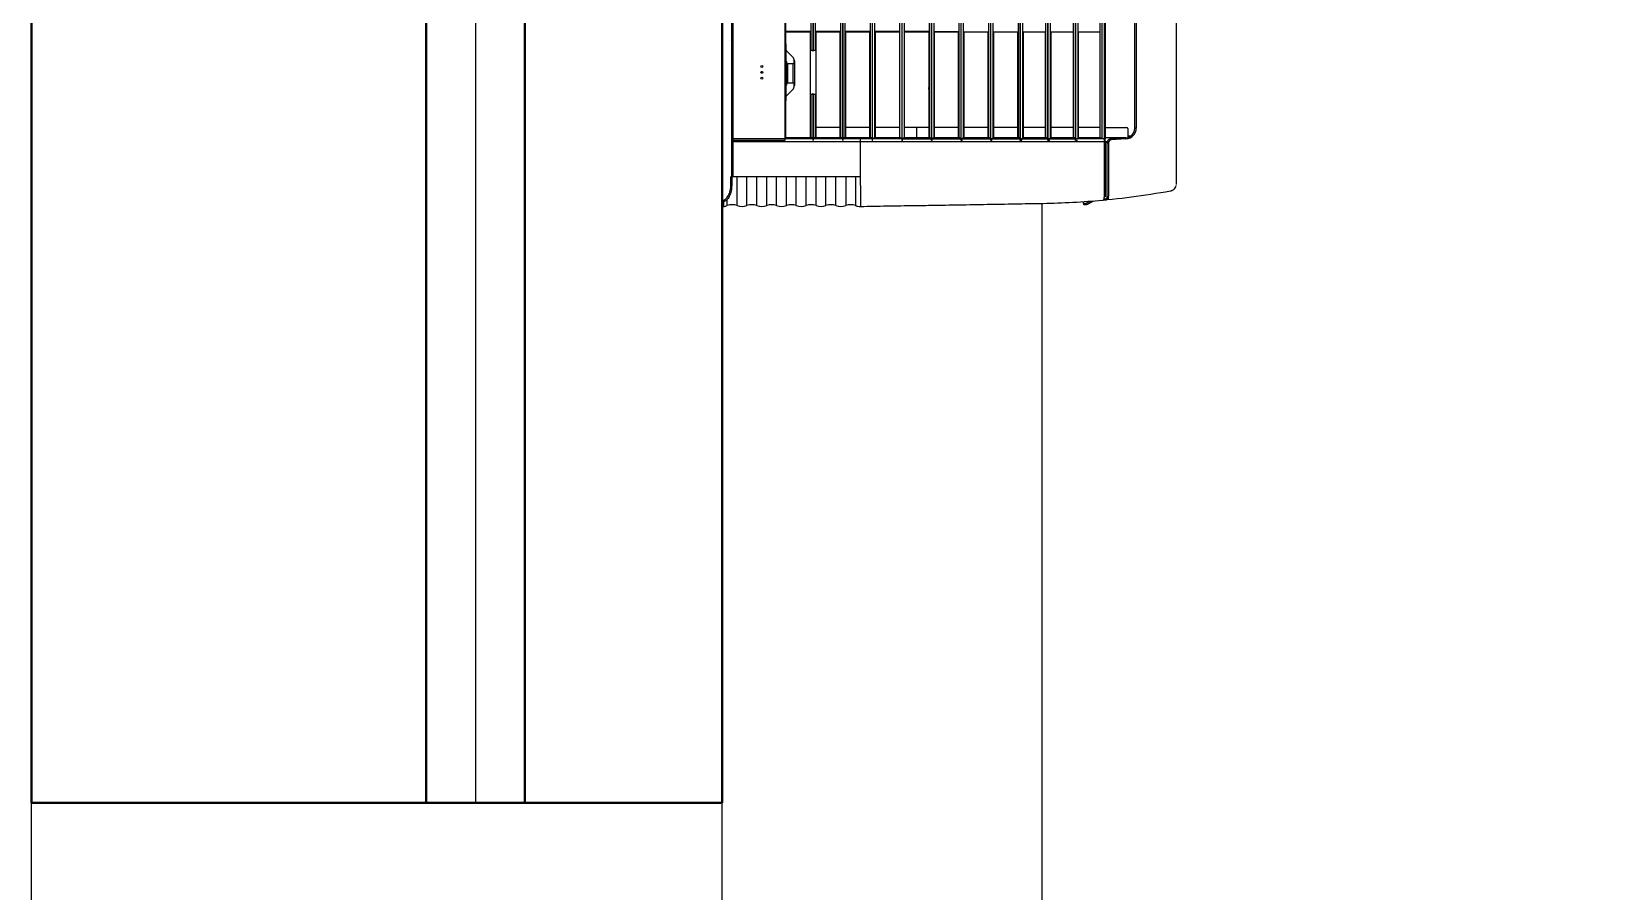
# Model space of a CAD drawing. Header units: centimetres. Extents: x 31 to 22766, y 238 to 3306.
# Drawn here: x 1227 to 1307, y 1897.5 to 1941.1 of the extents above; entities that cross this region are included whole.
import ezdxf
from ezdxf.xclip import XClip

# ---------------------------------------------------------------- set-up
doc = ezdxf.new("R2010")
doc.units = ezdxf.units.CM
doc.header["$XCLIPFRAME"] = 0
doc.linetypes.add('HIDDEN', pattern=[0.375, 0.25, -0.125])
doc.layers.add('00_BORDA_DUVAR', color=8, linetype='Continuous', lineweight=40)
doc.layers.add('00_BORDA_SIVA', color=5, linetype='Continuous', lineweight=25)
doc.layers.add('M-VRF-BORU', color=3, linetype='Continuous')
doc.layers.add('NBL_DO_03_Mineral Yünü', color=8, linetype='149-AD-DD-00-M-A-02-01_LAYOUT$0$BATTING')
doc.linetypes.add('149-AD-DD-00-M-A-02-01_LAYOUT$0$BATTING', pattern='A,0.0001,-0.1,[134,ltypeshp.shx,S=0.1,R=0,X=-0.1,Y=0],-0.2,[134,ltypeshp.shx,S=0.1,R=180,X=0.1,Y=0],-0.1', length=0.4001)

# ---------------------------------------------------------------- blocks, each defined once
blk = doc.blocks.new('DUVAR PLANI')
at = {"layer": '00_BORDA_DUVAR'}
for points in [[(35540.638, 6422.619), (35505.638, 6422.619), (35505.638, 6762.923)], [(35540.638, 6762.619), (35540.638, 6592.619), (35585.638, 6592.619), (35585.638, 6582.619), (35540.638, 6582.619), (35540.638, 6422.619)]]:
    blk.add_lwpolyline(points, dxfattribs=at)
at = {"layer": '00_BORDA_DUVAR', "lineweight": 40}
for points in [[(35525.638, 6762.619), (35525.638, 6422.619)], [(35530.638, 6762.619), (35530.638, 6422.619)]]:
    blk.add_lwpolyline(points, dxfattribs=at)
at = {"layer": '00_BORDA_SIVA', "color": 251, "linetype": 'HIDDEN', "ltscale": 50}
for points in [[(35505.638, 6322.619), (35505.638, 6422.619)], [(35540.638, 6322.619), (35540.638, 6422.619)]]:
    blk.add_lwpolyline(points, dxfattribs=at)
at = {"layer": 'NBL_DO_03_Mineral Yünü', "ltscale": 5}
blk.add_line((35528.138, 6762.619), (35528.138, 6422.619), dxfattribs=at)
blk = doc.blocks.new('fxaq 2.8 kw iç ünite')
at = {"color": 7, "linetype": 'Continuous', "true_color": 0xffffff}
for p, q in [((11465.431, 4110.607), (11465.172, 4110.607)), ((11465.216, 4110.411), (11465.525, 4110.411)), ((11465.222, 4110.661), (11465.648, 4110.661)), ((11465.441, 4110.549), (11465.431, 4110.607)), ((11465.481, 4110.661), (11465.48, 4110.661)), ((11465.48, 4110.661), (11465.491, 4110.6)), ((11465.491, 4110.6), (11465.495, 4110.586)), ((11465.495, 4110.586), (11465.499, 4110.572)), ((11465.499, 4110.572), (11465.505, 4110.559)), ((11465.505, 4110.559), (11465.511, 4110.547)), ((11465.511, 4110.547), (11465.518, 4110.534)), ((11465.518, 4110.534), (11465.526, 4110.522)), ((11465.573, 4110.373), (11465.525, 4110.411)), ((11465.526, 4110.522), (11465.535, 4110.51)), ((11465.535, 4110.51), (11465.545, 4110.498)), ((11465.545, 4110.498), (11465.556, 4110.485)), ((11465.556, 4110.485), (11465.569, 4110.472)), ((11465.569, 4110.472), (11465.615, 4110.432)), ((11465.615, 4110.432), (11465.664, 4110.395)), ((11465.649, 4110.661), (11465.649, 4110.661)), ((11465.649, 4110.66), (11465.649, 4110.661)), ((11465.649, 4110.661), (11465.729, 4110.661)), ((11465.729, 4110.661), (11465.649, 4110.661)), ((11465.651, 4110.661), (11465.729, 4110.661)), ((11534.17, 4110.661), (11465.73, 4110.661)), ((11465.216, 4109.911), (11466.67, 4109.911)), ((11465.626, 4110.338), (11465.573, 4110.373)), ((11465.682, 4110.306), (11465.626, 4110.338)), ((11465.664, 4110.395), (11465.717, 4110.361)), ((11465.744, 4110.278), (11465.682, 4110.306)), ((11465.717, 4110.361), (11465.775, 4110.331)), ((11465.81, 4110.253), (11465.744, 4110.278)), ((11465.775, 4110.331), (11465.837, 4110.303)), ((11465.883, 4110.231), (11465.81, 4110.253)), ((11465.837, 4110.303), (11465.904, 4110.28)), ((11465.961, 4110.212), (11465.883, 4110.231)), ((11465.904, 4110.28), (11465.978, 4110.26)), ((11466.046, 4110.198), (11465.961, 4110.212)), ((11465.978, 4110.26), (11466.057, 4110.244)), ((11466.136, 4110.189), (11466.046, 4110.198)), ((11466.057, 4110.244), (11466.141, 4110.234)), ((11466.232, 4110.185), (11466.136, 4110.189)), ((11466.141, 4110.234), (11466.232, 4110.23)), ((11466.232, 4110.23), (11466.67, 4110.23)), ((11466.232, 4110.23), (11466.232, 4110.185)), ((11466.67, 4110.185), (11466.232, 4110.185)), ((11466.67, 4103.661), (11466.67, 4110.23)), ((11466.67, 4110.176), (11543.17, 4110.176)), ((11543.17, 4110.133), (11466.67, 4110.133)), ((11468.445, 4091.157), (11468.445, 4110.176)), ((11468.52, 4107.49), (11468.52, 4110.133)), ((11468.62, 4110.176), (11468.62, 4091.261)), ((11473.577, 4110.294), (11473.579, 4110.294)), ((11465.216, 4109.411), (11466.67, 4109.411)), ((11465.216, 4108.911), (11466.67, 4108.911)), ((11465.216, 4108.411), (11466.67, 4108.411)), ((11465.216, 4107.911), (11466.67, 4107.911)), ((11465.216, 4107.411), (11466.67, 4107.411)), ((11531.12, 4107.49), (11468.52, 4107.49)), ((11468.645, 4106.066), (11468.645, 4107.49)), ((11530.995, 4107.46), (11468.645, 4107.46)), ((11470.52, 4107.449), (11470.52, 4107.428)), ((11473.42, 4107.449), (11470.52, 4107.449)), ((11470.758, 4107.423), (11471.082, 4107.099)), ((11471.32, 4107.449), (11471.32, 4107.411)), ((11472.52, 4107.411), (11471.32, 4107.411)), ((11471.42, 4107.014), (11471.42, 4107.411)), ((11472.42, 4107.361), (11471.42, 4107.361)), ((11472.42, 4107.411), (11472.42, 4107.014)), ((11472.52, 4107.449), (11472.52, 4107.411)), ((11472.758, 4107.099), (11473.082, 4107.423)), ((11474.036, 4107.444), (11474.02, 4107.428)), ((11474.02, 4107.428), (11474.02, 4106.195)), ((11474.036, 4106.179), (11474.036, 4107.444)), ((11465.216, 4106.911), (11466.67, 4106.911)), ((11465.216, 4106.411), (11466.67, 4106.411)), ((11471.256, 4107.014), (11471.42, 4107.014)), ((11472.546, 4107.011), (11471.295, 4107.011)), ((11471.42, 4107.074), (11472.42, 4107.074)), ((11472.42, 4107.014), (11472.585, 4107.014)), ((11465.216, 4105.911), (11466.67, 4105.911)), ((11468.52, 4106.066), (11470.853, 4106.066)), ((11468.52, 4106.056), (11468.52, 4106.066)), ((11470.854, 4106.056), (11468.52, 4106.056)), ((11468.645, 4106.195), (11474.02, 4106.195)), ((11468.645, 4106.166), (11470.853, 4106.166)), ((11468.645, 4104.561), (11468.645, 4106.056)), ((11470.854, 4105.956), (11468.645, 4105.956)), ((11474.02, 4105.928), (11468.645, 4105.928)), ((11469.17, 4104.69), (11469.17, 4105.928)), ((11470.853, 4106.066), (11470.853, 4106.166)), ((11470.853, 4106.066), (11470.902, 4106.071)), ((11470.854, 4106.056), (11470.853, 4106.066)), ((11470.854, 4106.056), (11470.903, 4106.061)), ((11470.854, 4105.956), (11470.854, 4106.056)), ((11470.902, 4106.071), (11470.903, 4106.061)), ((11473.038, 4106.061), (11473.039, 4106.071)), ((11473.038, 4106.061), (11473.086, 4106.056)), ((11473.039, 4106.071), (11473.087, 4106.066)), ((11473.087, 4106.066), (11473.086, 4106.056)), ((11473.086, 4106.056), (11501.754, 4106.056)), ((11473.086, 4106.056), (11473.086, 4105.956)), ((11501.754, 4105.956), (11473.086, 4105.956)), ((11473.087, 4106.166), (11501.753, 4106.166)), ((11473.087, 4106.166), (11473.087, 4106.066)), ((11501.753, 4106.066), (11473.087, 4106.066)), ((11474.02, 4106.195), (11474.036, 4106.179)), ((11474.036, 4105.944), (11474.02, 4105.928)), ((11474.02, 4105.928), (11474.02, 4104.69)), ((11474.036, 4104.674), (11474.036, 4105.944)), ((11465.216, 4105.411), (11466.67, 4105.411)), ((11465.216, 4104.911), (11466.67, 4104.911)), ((11466.67, 4104.411), (11465.216, 4104.411)), ((11468.52, 4104.551), (11468.52, 4104.561)), ((11468.52, 4104.561), (11531.12, 4104.561)), ((11531.12, 4104.551), (11468.52, 4104.551)), ((11468.645, 4104.69), (11474.02, 4104.69)), ((11468.645, 4104.661), (11530.995, 4104.661)), ((11468.645, 4103.061), (11468.645, 4104.551)), ((11530.995, 4104.451), (11468.645, 4104.451)), ((11474.02, 4104.422), (11468.645, 4104.422)), ((11469.17, 4103.191), (11469.17, 4104.422)), ((11474.02, 4104.69), (11474.036, 4104.674)), ((11474.036, 4104.438), (11474.02, 4104.422)), ((11474.02, 4104.422), (11474.02, 4103.191)), ((11474.036, 4103.175), (11474.036, 4104.438)), ((11466.232, 4103.661), (11465.17, 4103.661)), ((11465.174, 4103.661), (11465.178, 4103.492)), ((11465.178, 4103.492), (11465.181, 4103.33)), ((11465.181, 4103.33), (11465.184, 4103.17)), ((11466.67, 4103.911), (11465.216, 4103.911)), ((11466.232, 4103.661), (11468.645, 4103.661)), ((11465.184, 4103.17), (11465.187, 4103.009)), ((11465.187, 4103.009), (11465.19, 4102.841)), ((11465.19, 4102.841), (11465.193, 4102.668)), ((11465.193, 4102.668), (11465.197, 4102.491)), ((11465.197, 4102.491), (11465.2, 4102.314)), ((11531.12, 4103.061), (11468.52, 4103.061)), ((11468.52, 4103.043), (11468.52, 4103.061)), ((11468.645, 4103.061), (11468.52, 4103.061)), ((11468.52, 4103.051), (11531.12, 4103.051)), ((11468.625, 4103.004), (11468.62, 4103.013)), ((11468.63, 4102.996), (11468.625, 4103.004)), ((11468.635, 4102.989), (11468.63, 4102.996)), ((11468.639, 4102.982), (11468.635, 4102.989)), ((11468.642, 4102.975), (11468.639, 4102.982)), ((11468.644, 4102.969), (11468.642, 4102.975)), ((11468.645, 4102.964), (11468.644, 4102.969)), ((11468.645, 4103.191), (11474.02, 4103.191)), ((11468.645, 4103.161), (11530.995, 4103.161)), ((11468.645, 4101.646), (11468.645, 4102.964)), ((11530.995, 4102.951), (11468.645, 4102.951)), ((11474.02, 4102.922), (11468.645, 4102.922)), ((11469.17, 4101.689), (11469.17, 4102.922)), ((11474.02, 4103.191), (11474.036, 4103.175)), ((11474.036, 4102.938), (11474.02, 4102.922)), ((11474.02, 4102.922), (11474.02, 4101.689)), ((11474.036, 4101.673), (11474.036, 4102.938)), ((11465.2, 4102.314), (11465.203, 4102.138)), ((11465.203, 4102.138), (11465.206, 4101.962)), ((11465.206, 4101.962), (11465.209, 4101.788)), ((11465.209, 4101.788), (11465.211, 4101.614)), ((11465.211, 4101.614), (11465.214, 4101.44)), ((11468.597, 4102.264), (11468.62, 4102.264)), ((11468.624, 4101.6), (11468.627, 4101.607)), ((11468.627, 4101.607), (11468.63, 4101.613)), ((11468.63, 4101.613), (11468.633, 4101.618)), ((11468.633, 4101.618), (11468.636, 4101.623)), ((11468.636, 4101.623), (11468.639, 4101.628)), ((11468.639, 4101.628), (11468.641, 4101.633)), ((11468.641, 4101.633), (11468.643, 4101.637)), ((11468.643, 4101.637), (11468.645, 4101.641)), ((11474.02, 4101.689), (11468.645, 4101.689)), ((11468.645, 4101.661), (11530.995, 4101.661)), ((11468.645, 4101.641), (11468.645, 4101.646)), ((11474.036, 4101.673), (11474.02, 4101.689)), ((11465.214, 4101.44), (11465.217, 4101.27)), ((11465.217, 4101.27), (11465.219, 4101.105)), ((11465.219, 4101.105), (11465.222, 4100.945)), ((11465.222, 4100.945), (11465.224, 4100.791)), ((11468.52, 4101.536), (11468.52, 4101.561)), ((11468.52, 4101.551), (11531.12, 4101.551)), ((11468.52, 4101.536), (11468.595, 4101.536)), ((11468.601, 4101.533), (11468.595, 4101.536)), ((11468.595, 4101.536), (11468.595, 4100.061)), ((11468.606, 4101.528), (11468.601, 4101.533)), ((11468.611, 4101.523), (11468.606, 4101.528)), ((11468.615, 4101.518), (11468.611, 4101.523)), ((11468.618, 4101.512), (11468.615, 4101.518)), ((11468.622, 4101.507), (11468.618, 4101.512)), ((11531.02, 4101.561), (11468.62, 4101.561)), ((11468.621, 4101.593), (11468.624, 4101.6)), ((11468.626, 4101.502), (11468.622, 4101.507)), ((11468.629, 4101.496), (11468.626, 4101.502)), ((11468.632, 4101.491), (11468.629, 4101.496)), ((11468.635, 4101.486), (11468.632, 4101.491)), ((11468.638, 4101.482), (11468.635, 4101.486)), ((11468.64, 4101.477), (11468.638, 4101.482)), ((11468.642, 4101.473), (11468.64, 4101.477)), ((11468.644, 4101.469), (11468.642, 4101.473)), ((11468.645, 4101.466), (11468.644, 4101.469)), ((11468.645, 4101.462), (11468.645, 4101.466)), ((11468.645, 4100.143), (11468.645, 4101.462)), ((11530.995, 4101.451), (11468.645, 4101.451)), ((11468.645, 4101.423), (11474.02, 4101.423)), ((11469.17, 4100.825), (11468.645, 4100.825)), ((11469.17, 4100.187), (11469.17, 4101.423)), ((11474.02, 4101.423), (11474.036, 4101.439)), ((11474.02, 4101.423), (11474.02, 4100.187)), ((11474.036, 4100.825), (11474.036, 4101.439)), ((11474.036, 4100.171), (11474.036, 4100.811)), ((11465.224, 4100.791), (11465.226, 4100.641)), ((11465.226, 4100.641), (11465.228, 4100.494)), ((11465.228, 4100.494), (11465.23, 4100.351)), ((11465.23, 4100.351), (11465.232, 4100.209)), ((11465.232, 4100.209), (11465.235, 4100.067)), ((11465.235, 4100.067), (11465.237, 4099.926)), ((11468.52, 4100.061), (11531.12, 4100.061)), ((11468.52, 4100.023), (11468.52, 4100.061)), ((11468.52, 4100.051), (11531.12, 4100.051)), ((11468.52, 4100.023), (11468.595, 4100.023)), ((11468.595, 4100.061), (11468.601, 4100.065)), ((11468.595, 4100.023), (11468.595, 4098.561)), ((11468.602, 4100.02), (11468.595, 4100.023)), ((11468.601, 4100.065), (11468.606, 4100.07)), ((11468.607, 4100.017), (11468.602, 4100.02)), ((11468.606, 4100.07), (11468.61, 4100.075)), ((11468.611, 4100.012), (11468.607, 4100.017)), ((11468.61, 4100.075), (11468.615, 4100.08)), ((11468.615, 4100.008), (11468.611, 4100.012)), ((11468.615, 4100.08), (11468.618, 4100.086)), ((11468.619, 4100.003), (11468.615, 4100.008)), ((11468.618, 4100.086), (11468.622, 4100.091)), ((11468.622, 4100.091), (11468.626, 4100.097)), ((11468.626, 4100.097), (11468.629, 4100.103)), ((11468.629, 4100.103), (11468.632, 4100.108)), ((11468.632, 4100.108), (11468.635, 4100.114)), ((11468.635, 4100.114), (11468.638, 4100.119)), ((11468.638, 4100.119), (11468.64, 4100.124)), ((11468.64, 4100.124), (11468.642, 4100.129)), ((11468.642, 4100.129), (11468.644, 4100.133)), ((11468.644, 4100.133), (11468.645, 4100.138)), ((11468.645, 4100.187), (11474.02, 4100.187)), ((11468.645, 4100.161), (11530.995, 4100.161)), ((11468.645, 4100.138), (11468.645, 4100.143)), ((11471.12, 4100.19), (11470.12, 4100.19)), ((11470.2, 4100.19), (11470.2, 4100.187)), ((11471.12, 4100.194), (11471.2, 4100.194)), ((11474.02, 4100.187), (11474.036, 4100.171)), ((11474.038, 4100.17), (11474.036, 4100.171)), ((11465.237, 4099.926), (11465.239, 4099.784)), ((11465.239, 4099.784), (11465.241, 4099.65)), ((11465.241, 4099.65), (11465.243, 4099.519)), ((11465.243, 4099.519), (11465.246, 4099.357)), ((11465.246, 4099.357), (11465.249, 4099.18)), ((11468.623, 4099.998), (11468.619, 4100.003)), ((11468.626, 4099.993), (11468.623, 4099.998)), ((11468.63, 4099.989), (11468.626, 4099.993)), ((11468.633, 4099.984), (11468.63, 4099.989)), ((11468.636, 4099.98), (11468.633, 4099.984)), ((11468.639, 4099.976), (11468.636, 4099.98)), ((11468.641, 4099.972), (11468.639, 4099.976)), ((11468.642, 4099.968), (11468.641, 4099.972)), ((11468.644, 4099.965), (11468.642, 4099.968)), ((11468.645, 4099.962), (11468.644, 4099.965)), ((11468.645, 4099.959), (11468.645, 4099.962)), ((11468.645, 4098.64), (11468.645, 4099.959)), ((11530.995, 4099.951), (11468.645, 4099.951)), ((11474.02, 4099.924), (11468.645, 4099.924)), ((11469.17, 4098.687), (11469.17, 4099.924)), ((11474.036, 4099.94), (11474.02, 4099.924)), ((11474.02, 4099.924), (11474.02, 4098.687)), ((11465.249, 4099.18), (11465.252, 4099.004)), ((11465.252, 4099.004), (11465.255, 4098.829)), ((11465.255, 4098.829), (11465.258, 4098.654)), ((11465.258, 4098.654), (11465.261, 4098.479)), ((11465.261, 4098.479), (11465.264, 4098.302)), ((11468.52, 4098.511), (11468.52, 4098.561)), ((11468.52, 4098.561), (11531.12, 4098.561)), ((11468.52, 4098.551), (11531.12, 4098.551)), ((11468.52, 4098.511), (11468.595, 4098.511)), ((11468.595, 4098.561), (11468.602, 4098.564)), ((11468.602, 4098.509), (11468.595, 4098.511)), ((11468.595, 4098.511), (11468.595, 4097.061)), ((11468.602, 4098.564), (11468.607, 4098.568)), ((11468.607, 4098.506), (11468.602, 4098.509)), ((11468.607, 4098.568), (11468.611, 4098.573)), ((11468.612, 4098.502), (11468.607, 4098.506)), ((11468.611, 4098.573), (11468.615, 4098.578)), ((11468.616, 4098.498), (11468.612, 4098.502)), ((11468.615, 4098.578), (11468.619, 4098.583)), ((11468.62, 4098.494), (11468.616, 4098.498)), ((11468.619, 4098.583), (11468.623, 4098.589)), ((11468.624, 4098.49), (11468.62, 4098.494)), ((11468.623, 4098.589), (11468.626, 4098.594)), ((11468.627, 4098.486), (11468.624, 4098.49)), ((11468.626, 4098.594), (11468.63, 4098.6)), ((11468.63, 4098.482), (11468.627, 4098.486)), ((11468.63, 4098.6), (11468.633, 4098.605)), ((11468.633, 4098.478), (11468.63, 4098.482)), ((11468.633, 4098.605), (11468.636, 4098.61)), ((11468.636, 4098.474), (11468.633, 4098.478)), ((11468.636, 4098.61), (11468.638, 4098.616)), ((11468.639, 4098.47), (11468.636, 4098.474)), ((11468.638, 4098.616), (11468.641, 4098.62)), ((11468.641, 4098.467), (11468.639, 4098.47)), ((11468.641, 4098.62), (11468.642, 4098.625)), ((11468.643, 4098.464), (11468.641, 4098.467)), ((11468.642, 4098.625), (11468.644, 4098.63)), ((11468.644, 4098.461), (11468.643, 4098.464)), ((11468.644, 4098.63), (11468.645, 4098.635)), ((11468.645, 4098.459), (11468.644, 4098.461)), ((11468.645, 4098.687), (11474.02, 4098.687)), ((11468.645, 4098.661), (11530.995, 4098.661)), ((11468.645, 4098.635), (11468.645, 4098.64)), ((11468.645, 4098.456), (11468.645, 4098.459)), ((11468.645, 4097.136), (11468.645, 4098.456)), ((11530.995, 4098.451), (11468.645, 4098.451)), ((11474.02, 4098.422), (11468.645, 4098.422)), ((11469.17, 4097.188), (11469.17, 4098.422)), ((11474.02, 4098.687), (11474.037, 4098.671)), ((11474.037, 4098.439), (11474.02, 4098.422)), ((11474.02, 4098.422), (11474.02, 4097.188)), ((11474.038, 4098.671), (11474.037, 4098.671)), ((11465.264, 4098.302), (11465.267, 4098.125)), ((11465.267, 4098.125), (11465.27, 4097.948)), ((11465.27, 4097.948), (11465.273, 4097.771)), ((11465.273, 4097.771), (11465.276, 4097.595)), ((11465.276, 4097.595), (11465.279, 4097.42)), ((11465.279, 4097.42), (11465.282, 4097.245)), ((11465.282, 4097.245), (11465.285, 4097.071)), ((11465.285, 4097.071), (11465.288, 4096.895)), ((11465.288, 4096.895), (11465.291, 4096.718)), ((11468.52, 4097.061), (11531.12, 4097.061)), ((11468.52, 4096.999), (11468.52, 4097.061)), ((11468.52, 4097.051), (11531.12, 4097.051)), ((11468.52, 4096.999), (11468.595, 4096.999)), ((11468.595, 4097.061), (11468.602, 4097.063)), ((11468.595, 4096.999), (11468.595, 4095.561)), ((11468.601, 4096.998), (11468.595, 4096.999)), ((11468.607, 4096.996), (11468.601, 4096.998)), ((11468.602, 4097.063), (11468.607, 4097.067)), ((11468.607, 4097.067), (11468.611, 4097.071)), ((11468.612, 4096.993), (11468.607, 4096.996)), ((11468.611, 4097.071), (11468.616, 4097.076)), ((11468.616, 4096.989), (11468.612, 4096.993)), ((11468.616, 4097.076), (11468.62, 4097.081)), ((11468.62, 4096.986), (11468.616, 4096.989)), ((11468.62, 4097.081), (11468.623, 4097.086)), ((11468.624, 4096.982), (11468.62, 4096.986)), ((11468.623, 4097.086), (11468.627, 4097.091)), ((11468.627, 4096.978), (11468.624, 4096.982)), ((11468.627, 4097.091), (11468.63, 4097.097)), ((11468.631, 4096.975), (11468.627, 4096.978)), ((11468.63, 4097.097), (11468.633, 4097.102)), ((11468.634, 4096.971), (11468.631, 4096.975)), ((11468.633, 4097.102), (11468.636, 4097.107)), ((11468.637, 4096.968), (11468.634, 4096.971)), ((11468.636, 4097.107), (11468.639, 4097.112)), ((11468.639, 4096.965), (11468.637, 4096.968)), ((11468.639, 4097.112), (11468.641, 4097.117)), ((11468.641, 4096.962), (11468.639, 4096.965)), ((11468.641, 4097.117), (11468.643, 4097.122)), ((11468.643, 4096.96), (11468.641, 4096.962)), ((11468.643, 4097.122), (11468.644, 4097.127)), ((11468.644, 4096.958), (11468.643, 4096.96)), ((11468.644, 4097.127), (11468.645, 4097.132)), ((11468.645, 4096.956), (11468.644, 4096.958)), ((11468.645, 4097.188), (11474.02, 4097.188)), ((11468.645, 4097.161), (11530.995, 4097.161)), ((11468.645, 4097.132), (11468.645, 4097.136)), ((11468.645, 4096.954), (11468.645, 4096.956)), ((11468.645, 4095.633), (11468.645, 4096.954)), ((11530.995, 4096.951), (11468.645, 4096.951)), ((11474.02, 4096.921), (11468.645, 4096.921)), ((11469.17, 4095.689), (11469.17, 4096.921)), ((11474.02, 4097.188), (11474.037, 4097.172)), ((11474.037, 4096.938), (11474.02, 4096.921)), ((11474.02, 4096.921), (11474.02, 4095.689)), ((11465.291, 4096.718), (11465.294, 4096.54)), ((11465.294, 4096.54), (11465.297, 4096.36)), ((11465.297, 4096.36), (11465.301, 4096.18)), ((11465.301, 4096.18), (11465.304, 4096.002)), ((11465.304, 4096.002), (11465.307, 4095.825)), ((11465.307, 4095.825), (11465.31, 4095.651)), ((11465.31, 4095.651), (11465.313, 4095.48)), ((11465.313, 4095.48), (11465.316, 4095.311)), ((11465.316, 4095.311), (11465.319, 4095.141)), ((11468.52, 4095.561), (11531.12, 4095.561)), ((11468.52, 4095.489), (11468.52, 4095.561)), ((11468.52, 4095.551), (11531.12, 4095.551)), ((11468.52, 4095.489), (11468.595, 4095.489)), ((11468.595, 4095.561), (11468.601, 4095.563)), ((11468.595, 4095.489), (11468.595, 4094.161)), ((11468.601, 4095.563), (11468.607, 4095.566)), ((11468.607, 4095.566), (11468.612, 4095.57)), ((11468.612, 4095.57), (11468.616, 4095.574)), ((11468.616, 4095.574), (11468.62, 4095.579)), ((11468.62, 4095.579), (11468.624, 4095.584)), ((11468.624, 4095.584), (11468.627, 4095.589)), ((11468.627, 4095.589), (11468.631, 4095.594)), ((11468.631, 4095.594), (11468.634, 4095.599)), ((11468.634, 4095.599), (11468.636, 4095.604)), ((11468.636, 4095.604), (11468.639, 4095.609)), ((11468.639, 4095.609), (11468.641, 4095.614)), ((11468.641, 4095.614), (11468.643, 4095.619)), ((11468.643, 4095.619), (11468.644, 4095.624)), ((11468.644, 4095.624), (11468.645, 4095.629)), ((11468.645, 4095.689), (11474.02, 4095.689)), ((11468.645, 4095.661), (11530.995, 4095.661)), ((11468.645, 4095.629), (11468.645, 4095.633)), ((11468.645, 4094.231), (11468.645, 4095.452)), ((11530.995, 4095.451), (11468.645, 4095.451)), ((11474.02, 4095.419), (11468.645, 4095.419)), ((11469.17, 4094.289), (11469.17, 4095.419)), ((11474.02, 4095.689), (11474.037, 4095.672)), ((11474.037, 4095.436), (11474.02, 4095.419)), ((11474.02, 4095.419), (11474.02, 4094.289)), ((11465.319, 4095.141), (11465.322, 4094.969)), ((11465.322, 4094.969), (11465.325, 4094.793)), ((11465.325, 4094.793), (11465.328, 4094.611)), ((11465.328, 4094.611), (11465.331, 4094.421)), ((11465.331, 4094.422), (11465.331, 4094.422)), ((11465.331, 4094.421), (11465.331, 4094.422)), ((11465.331, 4094.422), (11465.331, 4094.422)), ((11465.331, 4094.422), (11465.331, 4094.422)), ((11465.331, 4094.422), (11465.331, 4094.422)), ((11465.331, 4094.422), (11465.331, 4094.422)), ((11465.331, 4094.421), (11465.331, 4094.421)), ((11465.331, 4094.421), (11465.335, 4094.221)), ((11465.335, 4094.221), (11465.34, 4094.032)), ((11465.34, 4094.032), (11465.345, 4093.849)), ((11465.345, 4093.849), (11465.351, 4093.665)), ((11465.351, 4093.665), (11465.358, 4093.477)), ((11468.52, 4094.161), (11531.12, 4094.161)), ((11468.52, 4094.08), (11468.52, 4094.161)), ((11468.52, 4094.151), (11531.12, 4094.151)), ((11468.52, 4094.08), (11468.595, 4094.08)), ((11468.595, 4094.161), (11468.603, 4094.163)), ((11468.595, 4094.08), (11468.595, 4092.761)), ((11468.603, 4094.163), (11468.609, 4094.167)), ((11468.609, 4094.167), (11468.615, 4094.171)), ((11468.615, 4094.171), (11468.62, 4094.177)), ((11468.62, 4094.177), (11468.625, 4094.183)), ((11468.625, 4094.183), (11468.629, 4094.189)), ((11468.629, 4094.189), (11468.633, 4094.195)), ((11468.633, 4094.195), (11468.636, 4094.201)), ((11468.636, 4094.201), (11468.639, 4094.207)), ((11468.639, 4094.207), (11468.641, 4094.213)), ((11468.641, 4094.213), (11468.643, 4094.219)), ((11468.643, 4094.219), (11468.645, 4094.225)), ((11468.645, 4094.289), (11474.02, 4094.289)), ((11468.645, 4094.261), (11530.995, 4094.261)), ((11468.645, 4094.225), (11468.645, 4094.231)), ((11468.645, 4092.828), (11468.645, 4094.051)), ((11530.995, 4094.051), (11468.645, 4094.051)), ((11474.02, 4094.018), (11468.645, 4094.018)), ((11469.17, 4092.89), (11469.17, 4094.018)), ((11469.17, 4094.013), (11469.37, 4094.013)), ((11469.37, 4094.018), (11469.37, 4094.013)), ((11474.02, 4094.289), (11474.037, 4094.273)), ((11474.037, 4094.035), (11474.02, 4094.018)), ((11474.02, 4094.018), (11474.02, 4092.89)), ((11465.358, 4093.477), (11465.367, 4093.285)), ((11465.367, 4093.285), (11465.376, 4093.092)), ((11465.376, 4093.092), (11465.386, 4092.899)), ((11465.386, 4092.899), (11465.397, 4092.706)), ((11468.636, 4092.799), (11468.639, 4092.805)), ((11468.639, 4092.805), (11468.642, 4092.811)), ((11468.642, 4092.811), (11468.643, 4092.816)), ((11468.643, 4092.816), (11468.645, 4092.822)), ((11474.02, 4092.89), (11468.645, 4092.89)), ((11468.645, 4092.861), (11530.995, 4092.861)), ((11468.645, 4092.822), (11468.645, 4092.828)), ((11474.038, 4092.873), (11474.02, 4092.89)), ((11465.268, 4092.324), (11465.267, 4092.317)), ((11465.267, 4092.317), (11465.267, 4092.311)), ((11465.267, 4092.311), (11465.267, 4092.3)), ((11465.267, 4092.3), (11465.267, 4092.289)), ((11465.267, 4092.289), (11465.268, 4092.278)), ((11465.27, 4092.331), (11465.268, 4092.324)), ((11465.268, 4092.278), (11465.269, 4092.267)), ((11465.269, 4092.267), (11465.27, 4092.257)), ((11465.274, 4092.338), (11465.27, 4092.331)), ((11465.27, 4092.257), (11465.271, 4092.246)), ((11465.271, 4092.246), (11465.273, 4092.235)), ((11465.273, 4092.235), (11465.275, 4092.224)), ((11465.279, 4092.346), (11465.274, 4092.338)), ((11465.275, 4092.224), (11465.277, 4092.213)), ((11465.277, 4092.213), (11465.28, 4092.202)), ((11465.285, 4092.352), (11465.279, 4092.346)), ((11465.28, 4092.202), (11465.282, 4092.191)), ((11465.282, 4092.191), (11465.286, 4092.181)), ((11465.293, 4092.358), (11465.285, 4092.352)), ((11465.286, 4092.181), (11465.289, 4092.17)), ((11465.289, 4092.17), (11465.293, 4092.16)), ((11465.301, 4092.362), (11465.293, 4092.358)), ((11465.293, 4092.16), (11465.297, 4092.149)), ((11465.297, 4092.149), (11465.302, 4092.138)), ((11465.31, 4092.365), (11465.301, 4092.362)), ((11465.306, 4092.133), (11465.304, 4092.137)), ((11465.307, 4092.129), (11465.306, 4092.133)), ((11465.309, 4092.126), (11465.307, 4092.129)), ((11465.311, 4092.122), (11465.309, 4092.126)), ((11465.309, 4092.122), (11465.324, 4092.092)), ((11465.32, 4092.366), (11465.31, 4092.365)), ((11465.313, 4092.118), (11465.311, 4092.122)), ((11465.315, 4092.115), (11465.313, 4092.118)), ((11465.317, 4092.111), (11465.315, 4092.115)), ((11465.318, 4092.364), (11465.317, 4092.363)), ((11465.317, 4092.363), (11465.317, 4092.362)), ((11465.317, 4092.362), (11465.317, 4092.36)), ((11465.317, 4092.36), (11465.419, 4092.36)), ((11465.317, 4092.36), (11465.319, 4092.328)), ((11465.326, 4092.096), (11465.317, 4092.111)), ((11465.319, 4092.365), (11465.318, 4092.365)), ((11465.318, 4092.365), (11465.318, 4092.364)), ((11465.32, 4092.366), (11465.319, 4092.366)), ((11465.319, 4092.366), (11465.319, 4092.365)), ((11465.319, 4092.328), (11465.323, 4092.297)), ((11465.419, 4092.367), (11465.32, 4092.367)), ((11465.32, 4092.366), (11465.32, 4092.366)), ((11465.32, 4092.366), (11465.32, 4092.366)), ((11465.32, 4092.366), (11465.32, 4092.366)), ((11465.32, 4092.366), (11465.32, 4092.366)), ((11465.32, 4092.366), (11465.32, 4092.366)), ((11465.32, 4092.366), (11465.32, 4092.366)), ((11465.32, 4092.366), (11465.32, 4092.366)), ((11465.323, 4092.297), (11465.329, 4092.267)), ((11465.324, 4092.092), (11465.339, 4092.063)), ((11465.335, 4092.081), (11465.326, 4092.096)), ((11465.329, 4092.267), (11465.337, 4092.239)), ((11465.346, 4092.065), (11465.335, 4092.081)), ((11465.337, 4092.239), (11465.347, 4092.211)), ((11465.339, 4092.063), (11465.353, 4092.036)), ((11465.357, 4092.051), (11465.346, 4092.065)), ((11465.347, 4092.211), (11465.36, 4092.184)), ((11465.353, 4092.036), (11465.367, 4092.009)), ((11465.37, 4092.036), (11465.357, 4092.051)), ((11465.36, 4092.184), (11465.376, 4092.158)), ((11465.367, 4092.009), (11465.382, 4091.982)), ((11465.383, 4092.021), (11465.37, 4092.036)), ((11465.376, 4092.158), (11465.394, 4092.132)), ((11465.398, 4092.006), (11465.383, 4092.021)), ((11465.394, 4092.132), (11465.415, 4092.106)), ((11465.397, 4092.706), (11465.409, 4092.516)), ((11465.413, 4091.991), (11465.398, 4092.006)), ((11465.409, 4092.516), (11465.422, 4092.328)), ((11465.415, 4092.106), (11465.439, 4092.081)), ((11465.422, 4092.328), (11465.435, 4092.144)), ((11465.435, 4092.144), (11465.449, 4091.96)), ((11468.52, 4092.672), (11468.52, 4092.761)), ((11468.52, 4092.761), (11531.12, 4092.761)), ((11468.52, 4092.751), (11531.12, 4092.751)), ((11468.595, 4092.761), (11468.603, 4092.763)), ((11468.603, 4092.763), (11468.609, 4092.766)), ((11468.609, 4092.766), (11468.615, 4092.77)), ((11468.615, 4092.77), (11468.62, 4092.775)), ((11468.62, 4092.775), (11468.625, 4092.781)), ((11468.624, 4092.663), (11468.62, 4092.665)), ((11468.628, 4092.661), (11468.624, 4092.663)), ((11468.625, 4092.781), (11468.629, 4092.787)), ((11468.631, 4092.659), (11468.628, 4092.661)), ((11468.629, 4092.787), (11468.633, 4092.793)), ((11468.634, 4092.657), (11468.631, 4092.659)), ((11468.633, 4092.793), (11468.636, 4092.799)), ((11468.636, 4092.656), (11468.634, 4092.657)), ((11468.639, 4092.654), (11468.636, 4092.656)), ((11468.641, 4092.653), (11468.639, 4092.654)), ((11468.642, 4092.652), (11468.641, 4092.653)), ((11468.644, 4092.652), (11468.642, 4092.652)), ((11468.645, 4092.651), (11468.644, 4092.652)), ((11468.645, 4091.506), (11468.645, 4092.651)), ((11468.645, 4092.651), (11468.645, 4092.651)), ((11530.996, 4092.651), (11468.645, 4092.651)), ((11468.645, 4092.615), (11474.02, 4092.615)), ((11469.17, 4091.511), (11469.17, 4092.615)), ((11474.02, 4092.615), (11474.038, 4092.633)), ((11474.02, 4092.615), (11474.02, 4091.511)), ((11465.382, 4091.982), (11465.396, 4091.956)), ((11465.396, 4091.956), (11465.411, 4091.93)), ((11465.411, 4091.93), (11465.426, 4091.903)), ((11465.43, 4091.977), (11465.413, 4091.991)), ((11465.426, 4091.903), (11465.441, 4091.876)), ((11465.448, 4091.962), (11465.43, 4091.977)), ((11465.441, 4091.876), (11465.458, 4091.849)), ((11465.449, 4091.96), (11465.464, 4091.773)), ((11465.464, 4091.773), (11465.48, 4091.58)), ((11465.48, 4091.58), (11465.499, 4091.376)), ((11465.499, 4091.376), (11465.499, 4091.374)), ((11465.499, 4091.374), (11465.499, 4091.373)), ((11465.499, 4091.373), (11465.499, 4091.371)), ((11465.499, 4091.371), (11465.499, 4091.369)), ((11465.499, 4091.369), (11465.499, 4091.368)), ((11465.499, 4091.368), (11465.5, 4091.366)), ((11465.5, 4091.366), (11465.5, 4091.365)), ((11465.5, 4091.365), (11465.501, 4091.356)), ((11465.501, 4091.356), (11465.502, 4091.348)), ((11465.502, 4091.348), (11465.504, 4091.341)), ((11465.503, 4091.341), (11465.504, 4091.331)), ((11465.504, 4091.341), (11465.505, 4091.334)), ((11465.504, 4091.331), (11465.506, 4091.323)), ((11465.505, 4091.334), (11465.507, 4091.328)), ((11465.506, 4091.323), (11465.509, 4091.314)), ((11465.507, 4091.328), (11465.509, 4091.323)), ((11465.509, 4091.323), (11465.511, 4091.319)), ((11465.509, 4091.314), (11465.513, 4091.306)), ((11465.511, 4091.319), (11465.513, 4091.315)), ((11465.513, 4091.315), (11465.515, 4091.312)), ((11465.513, 4091.306), (11465.518, 4091.297)), ((11465.515, 4091.28), (11465.514, 4091.273)), ((11465.514, 4091.273), (11465.514, 4091.266)), ((11465.514, 4091.266), (11465.514, 4091.259)), ((11465.514, 4091.259), (11465.514, 4091.252)), ((11465.515, 4091.312), (11465.517, 4091.31)), ((11465.515, 4091.303), (11465.515, 4091.295)), ((11465.515, 4091.295), (11465.515, 4091.287)), ((11465.515, 4091.287), (11465.515, 4091.28)), ((11465.515, 4091.251), (11465.515, 4091.243)), ((11465.515, 4091.243), (11465.515, 4091.236)), ((11465.515, 4091.236), (11465.515, 4091.228)), ((11465.515, 4091.228), (11465.515, 4091.221)), ((11465.515, 4091.221), (11465.515, 4091.214)), ((11465.515, 4091.214), (11465.516, 4091.208)), ((11465.516, 4091.208), (11465.516, 4091.201)), ((11465.517, 4091.31), (11465.519, 4091.308)), ((11465.518, 4091.297), (11465.525, 4091.289)), ((11465.519, 4091.308), (11465.522, 4091.307)), ((11465.522, 4091.307), (11465.525, 4091.307)), ((11465.525, 4091.307), (11465.647, 4091.307)), ((11465.525, 4091.289), (11465.533, 4091.279)), ((11465.533, 4091.279), (11465.544, 4091.27)), ((11465.544, 4091.27), (11465.557, 4091.264)), ((11465.557, 4091.264), (11465.574, 4091.261)), ((11465.565, 4091.262), (11465.566, 4091.248)), ((11465.566, 4091.248), (11465.567, 4091.234)), ((11465.567, 4091.234), (11465.568, 4091.222)), ((11465.568, 4091.222), (11465.57, 4091.21)), ((11465.57, 4091.21), (11465.572, 4091.2)), ((11465.649, 4091.299), (11465.647, 4091.307)), ((11465.647, 4091.307), (11465.666, 4091.303)), ((11465.651, 4091.292), (11465.649, 4091.299)), ((11465.654, 4091.285), (11465.651, 4091.292)), ((11465.658, 4091.279), (11465.654, 4091.285)), ((11465.663, 4091.274), (11465.658, 4091.279)), ((11465.669, 4091.27), (11465.663, 4091.274)), ((11465.666, 4091.303), (11465.71, 4091.3)), ((11465.675, 4091.267), (11465.669, 4091.27)), ((11465.682, 4091.264), (11465.675, 4091.267)), ((11465.689, 4091.262), (11465.682, 4091.264)), ((11468.441, 4091.261), (11465.697, 4091.261)), ((11465.71, 4091.3), (11465.779, 4091.297)), ((11465.779, 4091.297), (11465.871, 4091.295)), ((11465.871, 4091.295), (11465.986, 4091.292)), ((11465.986, 4091.292), (11466.123, 4091.291)), ((11466.123, 4091.291), (11466.28, 4091.289)), ((11466.28, 4091.289), (11466.455, 4091.288)), ((11466.455, 4091.288), (11466.647, 4091.288)), ((11466.647, 4091.288), (11466.852, 4091.288)), ((11466.852, 4091.288), (11542.988, 4091.288)), ((11467.07, 4091.261), (11468.6, 4091.261)), ((11467.444, 4091.259), (11467.445, 4091.259)), ((11467.445, 4091.259), (11467.446, 4091.26)), ((11467.446, 4091.26), (11467.447, 4091.26)), ((11467.447, 4091.26), (11467.448, 4091.26)), ((11467.448, 4091.26), (11467.449, 4091.261)), ((11467.449, 4091.261), (11467.45, 4091.261)), ((11467.45, 4091.261), (11467.451, 4091.262)), ((11467.47, 4091.26), (11467.47, 4091.26)), ((11468.445, 4091.218), (11468.347, 4091.161)), ((11531.04, 4091.261), (11468.6, 4091.261)), ((11468.62, 4091.464), (11468.624, 4091.469)), ((11531.02, 4091.439), (11468.62, 4091.439)), ((11468.624, 4091.469), (11468.628, 4091.473)), ((11468.628, 4091.473), (11468.632, 4091.478)), ((11468.632, 4091.478), (11468.635, 4091.483)), ((11468.635, 4091.483), (11468.638, 4091.487)), ((11468.638, 4091.487), (11468.64, 4091.491)), ((11468.64, 4091.491), (11468.642, 4091.495)), ((11468.642, 4091.495), (11468.643, 4091.499)), ((11468.643, 4091.499), (11468.645, 4091.503)), ((11468.645, 4091.511), (11530.995, 4091.511)), ((11468.645, 4091.503), (11468.645, 4091.506)), ((11468.645, 4090.221), (11468.645, 4091.261)), ((11469.17, 4091.261), (11469.17, 4090.161)), ((11465.516, 4091.194), (11465.516, 4091.198)), ((11465.517, 4091.191), (11465.516, 4091.194)), ((11465.517, 4091.187), (11465.517, 4091.191)), ((11465.517, 4091.183), (11465.517, 4091.187)), ((11465.517, 4091.18), (11465.517, 4091.183)), ((11465.518, 4091.176), (11465.517, 4091.18)), ((11465.518, 4091.173), (11465.518, 4091.176)), ((11465.518, 4091.175), (11465.518, 4091.174)), ((11465.518, 4091.174), (11465.518, 4091.174)), ((11465.518, 4091.174), (11465.518, 4091.173)), ((11465.518, 4091.173), (11465.518, 4091.173)), ((11465.518, 4091.173), (11465.518, 4091.172)), ((11465.518, 4091.169), (11465.518, 4091.173)), ((11465.518, 4091.172), (11465.518, 4091.172)), ((11465.519, 4091.166), (11465.518, 4091.169)), ((11465.519, 4091.167), (11465.545, 4090.903)), ((11465.519, 4091.163), (11465.519, 4091.166)), ((11465.521, 4091.152), (11465.519, 4091.163)), ((11465.522, 4091.142), (11465.521, 4091.152)), ((11465.524, 4091.133), (11465.522, 4091.142)), ((11465.527, 4091.126), (11465.524, 4091.133)), ((11465.529, 4091.12), (11465.527, 4091.126)), ((11465.531, 4091.116), (11465.529, 4091.12)), ((11465.534, 4091.112), (11465.531, 4091.116)), ((11465.537, 4091.109), (11465.534, 4091.112)), ((11465.54, 4091.108), (11465.537, 4091.109)), ((11465.544, 4091.106), (11465.54, 4091.108)), ((11465.662, 4091.106), (11465.544, 4091.106)), ((11465.545, 4090.903), (11465.573, 4090.649)), ((11465.572, 4091.2), (11465.574, 4091.191)), ((11465.573, 4090.649), (11465.6, 4090.403)), ((11465.574, 4091.191), (11465.576, 4091.183)), ((11465.576, 4091.183), (11465.578, 4091.176)), ((11465.578, 4091.176), (11465.581, 4091.171)), ((11465.581, 4091.171), (11465.584, 4091.167)), ((11465.584, 4091.167), (11465.587, 4091.164)), ((11465.587, 4091.164), (11465.59, 4091.162)), ((11465.59, 4091.162), (11465.594, 4091.161)), ((11465.594, 4091.161), (11465.594, 4091.161)), ((11465.594, 4091.161), (11465.594, 4091.161)), ((11465.594, 4091.161), (11465.594, 4091.161)), ((11465.594, 4091.161), (11465.594, 4091.161)), ((11465.594, 4091.161), (11465.594, 4091.161)), ((11465.594, 4091.161), (11465.594, 4091.161)), ((11465.594, 4091.161), (11468.405, 4091.161)), ((11465.6, 4090.403), (11465.629, 4090.163)), ((11465.674, 4091.104), (11465.662, 4091.106)), ((11465.699, 4091.101), (11465.674, 4091.104)), ((11465.739, 4091.099), (11465.699, 4091.101)), ((11465.794, 4091.097), (11465.739, 4091.099)), ((11465.865, 4091.095), (11465.794, 4091.097)), ((11465.952, 4091.093), (11465.865, 4091.095)), ((11466.055, 4091.091), (11465.952, 4091.093)), ((11466.169, 4091.09), (11466.055, 4091.091)), ((11466.294, 4091.089), (11466.169, 4091.09)), ((11466.427, 4091.088), (11466.294, 4091.089)), ((11466.569, 4091.088), (11466.427, 4091.088)), ((11466.72, 4091.088), (11466.569, 4091.088)), ((11466.883, 4091.088), (11466.72, 4091.088)), ((11468.405, 4091.088), (11466.883, 4091.088)), ((11468.405, 4091.088), (11468.405, 4091.161)), ((11468.594, 4090.208), (11468.555, 4090.946)), ((11468.605, 4090.972), (11468.644, 4090.235)), ((11465.629, 4090.163), (11465.659, 4089.925)), ((11465.659, 4089.925), (11465.691, 4089.687)), ((11465.691, 4089.687), (11465.725, 4089.446)), ((11469.12, 4090.111), (11468.667, 4090.111)), ((11468.745, 4090.111), (11468.745, 4089.96)), ((11469.143, 4089.761), (11530.388, 4089.761)), ((11469.143, 4089.685), (11469.143, 4089.761)), ((11530.388, 4089.685), (11469.143, 4089.685)), ((11465.725, 4089.446), (11465.761, 4089.199)), ((11465.761, 4089.199), (11465.799, 4088.944)), ((11465.799, 4088.944), (11465.839, 4088.688)), ((11465.839, 4088.688), (11465.879, 4088.445)), ((11465.879, 4088.445), (11465.92, 4088.205)), ((11465.92, 4088.205), (11465.965, 4087.948)), ((11465.965, 4087.948), (11465.965, 4087.947)), ((11465.965, 4087.948), (11465.965, 4087.948)), ((11465.965, 4087.948), (11465.965, 4087.948)), ((11465.965, 4087.947), (11465.966, 4087.947)), ((11465.966, 4087.947), (11465.966, 4087.947)), ((11465.966, 4087.947), (11465.966, 4087.947)), ((11465.966, 4087.947), (11465.966, 4087.947)), ((11465.966, 4087.947), (11465.967, 4087.939)), ((11465.966, 4087.947), (11465.966, 4087.947)), ((11465.966, 4087.947), (11465.966, 4087.946)), ((11465.966, 4087.946), (11465.966, 4087.945)), ((11465.966, 4087.945), (11465.966, 4087.944)), ((11465.966, 4087.944), (11465.966, 4087.944)), ((11465.966, 4087.944), (11465.966, 4087.943)), ((11465.966, 4087.943), (11465.966, 4087.942)), ((11465.966, 4087.942), (11465.97, 4087.919)), ((11465.967, 4087.939), (11465.969, 4087.933)), ((11465.969, 4087.933), (11465.971, 4087.927)), ((11465.97, 4087.919), (11465.974, 4087.897)), ((11465.974, 4087.897), (11465.98, 4087.873)), ((11465.98, 4087.873), (11465.991, 4087.848)), ((11465.991, 4087.848), (11466.008, 4087.82)), ((11466.008, 4087.82), (11466.033, 4087.789)), ((11466.033, 4087.789), (11466.067, 4087.754)), ((11466.067, 4087.754), (11466.112, 4087.717)), ((11466.112, 4087.717), (11466.168, 4087.685)), ((11466.168, 4087.685), (11466.235, 4087.665)), ((11466.342, 4087.661), (11466.283, 4087.661)), ((11543.498, 4087.661), (11466.342, 4087.661))]:
    blk.add_line(p, q, dxfattribs=at)
for centre in [(11471.67, 4108.661), (11471.97, 4108.661), (11472.27, 4108.661)]:
    blk.add_circle(centre, 0.05, dxfattribs=at)
for centre, radius, start, end in [((11465.222, 4110.611), 0.05, 90, 184.41173), ((11465.87, 4110.661), 0.7, 184.41173, 200.92483), ((11464.563, 4110.161), 0.7, 339.07517, 20.92483), ((11465.481, 4110.611), 0.0506, 91.80903, 183.70621), ((11465.723, 4110.626), 0.292, 195.20081, 227.2729), ((11465.87, 4109.661), 0.7, 159.07517, 200.92483), ((11465.87, 4108.661), 0.7, 159.07517, 200.92483), ((11464.563, 4109.161), 0.7, 339.07517, 20.92483), ((11464.563, 4108.161), 0.7, 339.07517, 20.92483), ((11465.87, 4107.661), 0.7, 159.07517, 200.92483), ((11464.563, 4107.161), 0.7, 339.07517, 20.92483), ((11470.97, 4107.636), 0.3, 218.39109, 225), ((11472.87, 4107.636), 0.3, 315, 321.60891), ((11465.87, 4106.661), 0.7, 159.07517, 200.92483), ((11464.563, 4106.161), 0.7, 339.07517, 20.92483), ((11471.295, 4107.311), 0.3, 225, 270), ((11472.546, 4107.311), 0.3, 270, 314.99999), ((11465.87, 4105.661), 0.7, 159.07517, 200.92483), ((11465.87, 4104.661), 0.7, 159.07517, 200.92483), ((11464.563, 4105.161), 0.7, 339.07517, 20.92483), ((11464.563, 4104.161), 0.7, 339.07517, 20.92483), ((11465.87, 4103.661), 0.7, 159.07517, 180), ((11474.122, 4099.233), 0.713, 88.86174, 96.9066), ((47222.094, 4102.871), 35748.058, 180.004697, 180.006731), ((11468.577, 4095.412), 0.0787, 30.54726, 76.92636), ((11468.581, 4093.996), 0.0849, 40.34552, 80.02888), ((11468.405, 4090.961), 0.2, 3, 90), ((11468.405, 4090.938), 0.15, 2.91019, 89.97526), ((11469.144, 4090.236), 0.551, 182.94859, 269.93686), ((11469.143, 4090.261), 0.5, 183, 270), ((11469.12, 4090.161), 0.05, 270, 0)]:
    blk.add_arc(centre, radius, start, end, dxfattribs=at)
blk = doc.blocks.new('G$CCD2FF134')
at = {"layer": 'M-VRF-BORU'}
blk.add_line((-2428.795, -430), (-2428.795, -339.62), dxfattribs=at)
at = {"rotation": 90}
blk.add_blockref('fxaq 2.8 kw iç ünite', (1665.661, -11804.95), dxfattribs=at)

msp = doc.modelspace()

# ---------------------------------------------------------------- block references
ref = msp.add_blockref('G$CCD2FF134', (3707.025, 2272.025))
XClip(ref).set_block_clipping_path([(-3470.0000000001, -1889.9999999982), (349.9999999999, 300.0000000019)])
msp.add_blockref('DUVAR PLANI', (-34278.613, -4520.594))

doc.saveas('drawing.dxf')
